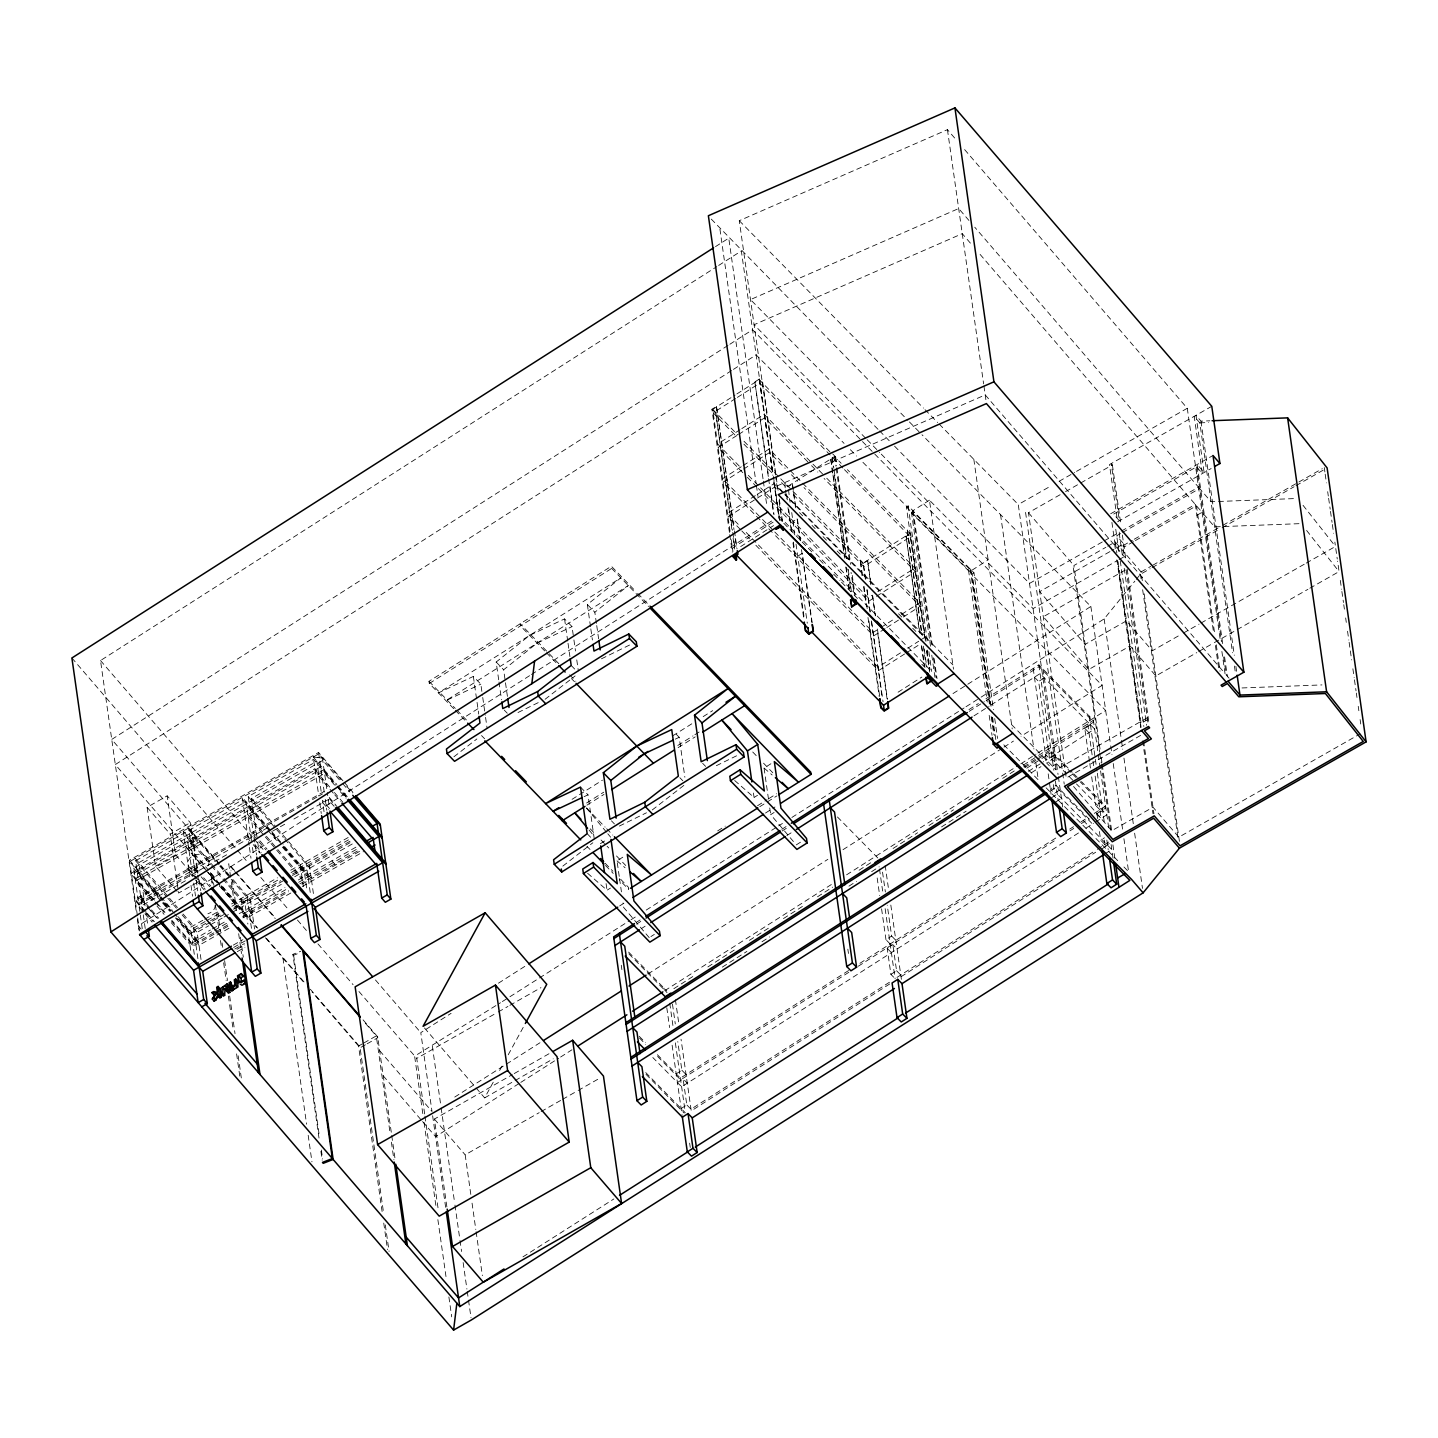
<?xml version="1.0" encoding="UTF-8"?>
<svg xmlns="http://www.w3.org/2000/svg" width="1438" height="1438" viewBox="0 0 1438 1438"><rect width="100%" height="100%" fill="white"/><g stroke="black" fill="none" stroke-linecap="round" stroke-linejoin="round"><path stroke-width="0.75" stroke-dasharray="5 3.75" d="M476.068 1087.901L484.66 1097.877L493.216 1082.221M499.651 1070.465L502.851 1064.605M508.207 1054.809L524.277 1025.438M981.129 697.124L1104.15 618.897L1134.87 581.132M1136.254 579.406L1140.442 574.265L1150.166 568.729M498.68 679.779L496.164 662.037L529.633 635.38L564.559 618.897L572.036 626.626L573.618 637.699M507.416 696.369L503.642 669.766L537.111 643.11L572.036 626.626M590.515 626.68L587.351 604.517L620.839 577.86L438.446 692.9L473.354 676.417L480.831 684.146L482.413 695.237M596.411 623.319L594.829 612.246L628.298 585.572L445.924 700.63L480.831 684.146M453.905 756.801L476.877 738.952M545.11 699.263L575.128 675.932M562.833 866.107L592.851 842.758M652.259 809.954L684.057 785.238M715.513 246.617L728.76 238.151L763.039 478.944M136.071 910.344L100.516 660.545L716.771 266.641M718.658 265.437L741.343 250.949L773.123 474.216M727.988 345.444L111.733 739.438L219.079 864.148M729.875 344.239L752.559 329.733L1102.101 685.351L1021.034 736.256M731.565 370.591L115.31 764.567L206.713 870.745M733.452 369.386L756.136 354.88L844.07 443.371M529.561 675.698L138.264 925.802L142.56 930.799M531.467 674.494L773.428 519.837M929.451 500.172L912.465 511.029L971.153 570.742L988.14 559.885L929.451 500.172L953.502 669.209M636.333 922.369L640.108 919.961M781.841 829.295L787.521 825.664M968.942 709.617L978.397 703.577M985.947 698.742L1038.865 664.895L1093.401 720.33L1100.286 768.683M636.567 924.095L642.247 920.482M782.092 831.02L787.754 827.407M969.194 711.361L984.311 701.69M986.198 700.486L1039.117 666.639L1093.635 722.074L1038.829 757.125M641.348 928.624L645.123 926.198M786.856 835.55L792.536 831.919M973.957 715.872L989.074 706.202M990.962 704.997L1040.105 673.577L1094.624 728.994L1045.498 760.432M1055.528 756.712L1049.848 760.343L1038.631 681.468L1044.294 677.837M673.847 988.679L694.644 975.377M707.873 966.929L734.333 949.997M749.45 940.326L768.341 928.247M783.458 918.576L804.255 905.275M817.485 896.809L832.602 887.138M859.061 870.224L872.291 861.757M893.07 848.456L917.642 832.746M928.984 825.502L953.556 809.792M968.673 800.121L987.564 788.024M1002.681 778.353L1015.911 769.887M1023.479 765.052L1036.708 756.604M1038.595 755.381L1093.401 720.33M1023.712 766.796L1036.942 758.329M1089.465 761.421L1084.773 728.365L1090.435 724.734M1024.629 767.64L1035.971 760.396M1037.859 759.174L1051.088 750.726L1072.191 772.188M1026.768 768.162L1039.998 759.713M1041.885 758.491L1051.322 752.451L1070.897 772.35M722.325 967.127L746.897 951.417M762.014 941.746L769.582 936.911M848.941 886.15L856.509 881.314M871.626 871.644L879.193 866.808M941.548 826.922L966.12 811.194M1028.494 771.307L1043.611 761.637M1055.276 754.986L1049.614 758.617L1045.408 754.339M1031.531 772.691L1040.968 766.634M1056.517 763.65L1050.836 767.281L1046.648 763.021L1052.31 759.39L1074.959 782.416M1050.585 790.756L1056.265 787.125L1092.754 824.226M1089.429 819.372L1056.013 785.4L1050.351 789.031L1054.539 793.291L1060.219 789.66M1051.573 797.695L1057.254 794.064L1111.772 849.499L1106.11 853.129M1055.78 801.955L1061.442 798.324M676.202 1073.862L681.864 1070.232L677.783 1041.579M890.176 943.957L885.97 939.697L891.65 936.066L887.246 905.203M1099.944 809.774L1095.738 805.514L1101.418 801.883M848.582 970.542L680.39 1078.123L656.213 1053.533M859.924 963.298L1056.481 837.581M1069.71 829.115L1073.485 826.706M1081.034 821.871L1086.715 818.24M1094.264 813.405L1105.606 806.161L1081.43 781.571M848.833 972.286L680.641 1079.866L656.447 1055.276M858.288 966.228L1056.714 839.325M1069.944 830.858L1073.737 828.432M1081.286 823.597L1088.854 818.761M1096.403 813.926L1105.858 807.886L1080.136 781.733M677.424 1082.526L683.104 1078.913L687.292 1083.174M893.699 977.211L890.913 974.371L887.21 948.361L892.872 944.73L897.078 948.99M1097.589 818.528L1096.978 814.178L1102.658 810.565M1078.5 832.962L681.63 1086.804L652.816 1057.523M1086.05 828.126L1093.617 823.291M1095.504 822.069L1106.847 814.825L1076.505 783.98M681.127 1108.536L686.807 1104.905L683.104 1078.913M890.913 974.371L896.575 970.74L892.872 944.73M1104.869 844.448L1100.681 840.187L1104.456 837.779M889.439 982.262L690.995 1109.183L686.807 1104.905M896.988 977.427L1095.432 850.505M1097.32 849.283L1108.662 842.039M889.673 983.987L691.247 1110.909L681.037 1039.225M901.015 976.744L1095.666 852.231M1101.921 848.851L1107.584 845.238M729.443 532.455L711.918 409.273L716.448 406.379L734.153 528.789M768.287 476.517L754.842 381.933L759.372 379.039L762.715 382.454L778.066 490.232M730.073 531.395L712.691 409.327L735.07 395.091M736.885 393.922L759.264 379.668L831.218 453.132M735.555 398.542L713.194 412.796L736.22 436.307M737.388 397.391L759.749 383.137L830.139 455.001M731.852 529.274L715.711 412.4L732.481 530.298M739.995 429.764L717.634 444L740.66 467.512M741.828 428.596L764.189 414.342L825.178 476.607M736.831 435.552L718.119 447.47L745.765 475.708M738.665 434.384L764.692 417.811L810.007 464.079M741.271 466.757L722.577 478.674L760.99 517.914M743.104 465.588L769.132 449.016L919.727 602.774L897.366 617.028M741.774 470.226L723.062 482.143L772.26 532.384M743.608 469.058L769.618 452.485L785.166 468.357M755.345 495.607L727.502 513.348L738.215 524.295M757.179 494.456L774.057 483.689L783.333 493.162M785.166 487.841L784.986 483.168L785.472 486.601L779.324 480.328M788.006 486.242L834.561 456.547L841.14 463.288M795.538 507.83L792.428 483.977L787.88 486.871L784.537 483.456M832.674 472.689L830.805 459.495L835.352 456.601L831.667 452.844M773.087 522.138L732.445 548.04L735.447 551.114M740.678 546.566L773.572 525.607M793.434 524.367L793.273 521.239L797.353 518.633L800.445 540.293M798.198 555.913L802.296 553.306L812.164 622.672M862.027 575.703L860.284 560.029L862.548 575.973M925.982 641.258L910.649 533.48L907.306 530.065L921.65 634.374M865.568 579.047L863.303 563.103L909.859 533.426L847.413 469.669M865.37 579.119L863.177 563.732L867.384 560.496L870.835 584.763M919.871 633.151L906.102 536.374L910.649 533.48M877.809 591.683L914.784 568.1L909.859 533.426M872.812 598.639L868.732 601.246L758.078 488.273M876.461 596.303L915.287 571.569L824.1 478.477M880.919 627.507L895.532 618.196M885.053 628.658L873.657 635.92L773.788 533.947M886.886 627.489L901.5 618.178M903.334 617.01L920.212 606.243L803.968 487.554M900.476 652.87L878.097 667.124L744.363 530.586M907.773 648.214L918.738 641.222M920.572 640.054L924.652 637.447L784.914 494.762M904.61 654.002L878.6 670.593L755.633 545.056M906.443 652.852L921.057 643.523M898.085 692.199L921.848 677.064M379.668 1050.711L432.011 1111.538L420.795 1032.646L451.101 1013.341M498.447 983.179L526.847 965.078M619.652 905.94L627.238 901.123M765.501 813.027L774.956 807.006M952.999 693.565L1090.867 606.476L921.992 434.743M422.79 1113.605L414.611 1056.175L500.46 1002.753M502.365 1001.549L508.027 997.936M509.933 996.732L629.143 920.931M631.048 919.727L636.728 916.114M646.183 910.092L776.754 827.066M778.641 825.861L782.434 823.471M791.889 817.449L964.107 707.945M965.994 706.741L979.242 698.329M454.75 1097.05L539.969 1042.748M647.927 973.975L827.857 859.331M843.01 849.678L1002.106 748.317M1003.994 747.113L1013.466 741.073M518.938 1083.587L435.588 1136.667L422.502 1121.46M520.826 1082.383L558.699 1058.242M560.604 1057.038L571.965 1049.794M664.769 990.674L831.434 884.478M846.587 874.825L1018.931 765.016M1020.836 763.812L1035.989 754.159M1037.877 752.955L1105.678 710.498L974.587 577.213M522.947 1256.884L613.846 1198.968M453.707 708.664L429.297 683.463L428.991 681.306L611.384 566.248L636.117 591.791M429.297 683.463L611.689 568.405L611.384 566.248M572.072 799.33L602.468 780.151M672.768 735.807L691.768 723.817M703.164 716.627L712.673 710.642M586.596 802.997L603.708 792.212M677.801 745.477L692.99 735.896M694.896 734.692L700.594 731.097M586.92 805.172L604.014 794.387M678.107 747.652L695.201 736.867M600.401 843.675L605.524 840.439M619.221 876.353L617.01 860.841L625.566 855.448M768.485 799.115L764.063 768.072L770.912 763.758M587.603 873.261L607.034 890.23L610.449 888.073M734.656 780.492L754.069 797.479L757.502 795.322M717.652 830.894L725.255 826.113M757.556 805.729L767.047 799.744M768.953 798.539L776.556 793.74M759.767 806.7L765.465 803.105M767.371 801.901L776.862 795.915M793.417 841.518L770.696 814.627L774.111 812.47M650.911 936.569L654.326 934.412M796.257 844.897L801.379 841.643M1140.586 735.429L1066.241 777.994L1028.476 512.737L1063.617 492.713M177.144 891.38L155.484 866.233L147.107 807.275L167.185 795.843L190.283 822.68L197.437 872.884M197.743 875.077L198.678 881.62L178.582 893.07L170.205 834.112L190.283 822.68M137.401 915.754L129.492 860.194L318.589 752.487L342.945 780.78M142.973 912.699L135.585 860.769L242.663 799.762L270.596 832.225M247.875 836.431L249.691 838.534L255.245 835.37L253.43 833.267L248.217 796.598L313.556 759.39L335.773 785.184M257.043 837.473L251.488 798.467L316.845 761.241L321.627 794.801M226.629 854.801L138.857 904.79L133.644 868.139L322.741 760.414L341.327 782.02M320.638 766.867L131.541 874.592L153.758 900.386M324.053 769.69L318.499 772.853L314.886 768.647L131.343 873.19L165.011 912.303M155.484 866.233L175.58 854.783L167.185 795.843M135.154 878.78L324.251 771.074L335.683 784.357M324.143 791.493L135.046 899.199L145.813 911.71M316.863 797.137L135.244 900.583L144.591 911.44M322.489 793.938L318.787 796.041L313.232 757.035L322.4 758.042L327.756 795.699M254.688 842.075L253.771 835.604L267.216 827.946M138.659 903.406L192.207 872.92L186.85 835.316M142.254 928.642L139.198 907.126L186.976 879.912M272.753 831.056L286.216 823.399M293.909 819.013L328.313 799.6L334.047 806.251M925.191 639.227L906.371 506.895L908.133 505.888L973.975 572.863L993.46 709.725M913.31 511.892L911.53 512.899L968.619 570.868L970.326 569.897M202.812 920.302L187.659 928.93L189.51 941.944L210.433 930.027M204.735 919.224L218.181 911.566M231.608 903.927L277.426 877.809M290.764 870.206L348.14 837.527M248.037 896.97L242.591 900.062L242.914 902.399L248.361 899.307L248.037 896.97L232.309 878.708M205.077 921.578L188.001 931.303L176.55 918.001M207 920.482L220.427 912.824M231.949 906.264L241.548 900.799M277.678 880.182L247.084 897.618L252.01 932.13M291.069 872.56L348.481 839.864M194.31 954.347L191.092 931.752L208.636 921.758M210.577 920.644L220.32 915.089M233.981 907.324L280.769 880.667M292.453 874.016L350.944 840.691M210.397 922.243L191.29 933.136L174.627 913.777M212.321 921.165L223.789 914.622M233.351 909.176L282.891 880.973M292.435 875.526L351.753 841.733M177.899 918.828L198.696 942.986L197.168 932.345L208.69 925.784M210.613 924.688L222.135 918.127M224.04 917.031L229.81 913.759M231.716 912.663L281.309 884.388M294.682 876.767L354.018 842.974M212.339 928.93L225.784 921.291M239.211 913.633L284.94 887.588M298.331 879.966L356.229 846.982M190.715 950.356L189.852 944.281L212.68 931.285M214.604 930.188L228.031 922.531M243.382 913.777L287.187 888.846M298.655 882.303L358.008 848.492M213.849 932.849L192.944 944.748L172.147 920.608M215.772 931.752L229.199 924.095M242.645 916.455L288.355 890.41M299.823 883.867L359.176 850.056M214.046 934.233L193.141 946.15L170.924 920.338M215.97 933.136L229.397 925.479M242.842 917.839L288.553 891.794M301.944 884.172L359.86 851.188M201.032 959.505L199.019 945.323L229.738 927.834M290.8 893.034L247.012 917.983L217.641 883.867M302.268 886.509L363.562 851.602M233.316 945.108L242.914 939.643M233.657 947.444L245.161 940.883M234.825 949.008L244.424 943.544M236.946 949.314L244.622 944.928M1147.272 717.832L1056.031 769.815L1018.266 504.54L1051.304 485.738M1059.069 481.317L1074.599 472.455M1076.541 471.358L1187.285 408.284L963.532 148.33M237.27 951.65L244.945 947.283M1211.785 406.307L1109.471 464.6L1117.29 519.621M1065.558 491.616L1112.401 464.941L1111.232 463.593L1119.375 520.808L1113.605 514.103L1196.578 466.829L1202.348 473.551L1194.205 416.337L1199.831 422.862L1232.546 652.78M991.034 706.22L972.196 573.888L973.975 572.863M1110.675 513.761L1213.007 455.487M1117.614 521.814L1211.156 468.536M1102.281 541.982L1029.5 583.433L892.171 443.731M1104.186 540.886L1119.537 532.15M1121.46 531.053L1198.501 487.158L974.766 227.222M1120.544 533.57L1116.697 535.763L1123.617 543.816L1111.916 550.484M1122.485 532.473L1199.651 488.507L1211.048 501.754L1295.422 498.555M1100.034 749.036L1073.916 565.511L1105.876 547.303M1107.745 546.224L1115.277 541.946L1141.071 571.911L1142.311 580.664M1109.956 551.599L1039.71 591.611L1085.133 644.386L1126.493 620.821L1152.287 650.785L1181.515 634.14M1119.088 559.58L1124.318 556.596L1122.772 545.775L1132.317 540.329M1134.24 539.232L1195.338 504.432L1213.528 632.217M1133.486 541.677L1123.923 547.105L1122.772 545.775M1135.391 540.58L1196.488 505.781L1214.697 633.727M1196.883 515.271L1202.078 512.305L978.343 252.369M1125.253 570.059L1043.287 616.758L1088.71 669.533L1130.07 645.968L1155.864 675.932L1196.793 652.618M1141.071 571.911L1150.813 566.356M1152.755 565.242L1220.97 526.398M1222.911 525.283L1322.295 468.68M1152.108 567.615L1220.161 528.842M1222.12 527.746L1294.056 486.763M1295.998 485.649L1325.171 469.04M362.088 1044.006L358.547 1046.019L382.166 1212.018M363.868 1042.981L376.271 1035.917L390.129 1133.306M365.414 1044.779L360.093 1047.799L312.046 991.986M367.175 1043.772L377.817 1037.715L363.185 1020.71M424.659 1113.929L416.75 1058.386L496.308 1013.071M498.249 1011.957L507.938 1006.438M509.879 1005.324L540.94 987.636M1183.474 633.026L1199.058 624.146M1201.018 623.049L1304.302 564.217M1306.243 563.103L1335.471 546.44L1334.859 542.072M1198.735 651.504L1212.378 643.739M1214.337 642.624L1307.879 589.346M1309.82 588.232L1339.066 571.587L1337.574 561.108M446.876 1206.931L434.384 1119.052L512.288 1074.671M514.229 1073.557L549.28 1053.587M1143.21 722.146L1148.423 719.18M484.66 1097.877L513.24 1081.61M515.146 1080.531L553.235 1058.817M470.801 1194.367L465.175 1154.822L539.178 1112.67M541.137 1111.556L560.604 1100.465M562.546 1099.351L576.189 1091.586M578.13 1090.489L599.556 1078.284M1073.557 786.496L1111.664 830.769L1153.024 807.203L1178.818 837.168L1360.06 733.937M601.461 658.802L630.491 644.584M518.004 712.529L539.304 702.104M716.358 765.699L737.658 755.274M619.365 826.059L646.453 812.794M675.321 739.132L679.203 737.299L684.865 777.221M584.116 796.67L587.998 794.837L594.307 839.181M775.459 474.917L739.276 220.697L947.444 129.654L956.234 139.846M319.002 1138.069L292.867 954.365L300.776 951.273M292.867 954.365L293.64 955.245L299.571 952.927M1222.677 643.613L1197.189 464.492L1204.127 472.545L1195.985 415.33L1200.982 421.136L1209.879 420.813M1199.831 422.862L1208.711 422.52M1298.999 523.684L1214.625 526.883L1203.229 513.654M1242.019 687.957L1321.953 684.919M322.4 758.078L313.232 757.035L336.869 784.501M764.063 768.072L772.134 774.956M617.01 860.841L625.081 867.725M850.361 449.699L856.635 456.026M862.926 462.335L908.457 508.171M906.371 506.895L972.196 573.888M1034.425 677.19L1038.631 681.468M1084.773 728.365L1088.961 732.625M1073.737 773.752L1079.884 780.007M1072.442 773.914L1078.59 780.169M1096.978 814.178L1101.166 818.456L1094.929 774.507M1046.091 787.826L1094.354 836.898M1095.918 838.48L1106.811 849.57M1108.374 851.152L1117.721 860.643M1123.959 866.988L1128.614 871.734L1123.905 838.606M837.437 816.964L877.953 858.126M891.65 936.066L895.838 940.326M887.21 948.361L891.398 952.621M896.575 970.74L900.763 975M628.604 952.082L666.783 990.89M628.855 953.825L667.034 992.615M681.864 1070.232L686.07 1074.51M639.281 1036.349L645.446 1042.586M639.533 1038.074L645.68 1044.33M645.752 1072.586L685.333 1112.796M646.004 1074.312L684.182 1113.12M739.276 220.697L923.448 408.086M925.029 409.686L937.63 422.502M939.194 424.102L1018.266 504.54M711.271 219.097L907.863 420.345M909.427 421.945L920.428 433.144M878.007 429.315L750.492 299.589L958.679 208.528L968.924 220.427M879.589 430.915L890.607 442.131M865.568 438.141L754.069 324.718L962.256 233.675L972.501 245.574M867.132 439.74L879.697 452.521M881.26 454.12L929.937 503.642M988.643 563.354L1033.077 608.58L1117.344 560.568L1141.215 728.311M783.297 492.353L777.023 485.972L985.21 394.911L1225.032 673.541L1221.887 651.45M784.878 493.953L952.891 664.877M1011.579 724.59L1056.031 769.815M779.09 516.206L930.134 669.856M1003.814 744.83L1038.29 779.899L1035.773 762.23M842.902 468.033L831.703 456.601L833.177 467.008M844.483 469.651L910.344 536.895L863.789 566.572L791.637 492.892M754.842 381.933L768.485 475.888M830.805 459.495L844.555 558.124M906.102 536.374L919.385 631.731M826.742 478.207L914.784 568.1M811.571 465.678L817.845 472.077M791.439 474.756L797.695 481.155M712.691 409.327L737.712 434.869M744.003 441.286L863.303 563.103M711.918 409.273L715.261 412.706M859.834 560.317L863.177 563.732M743.913 444.162L773.159 474.037M799.51 512.629L802.638 515.829M812.039 525.427L815.166 528.627M823.003 536.626L827.713 541.425M837.114 551.024L840.241 554.223M898.57 613.774L901.716 616.992M912.717 628.226L915.862 631.426M748.353 475.367L868.228 597.777L872.327 595.17L875.185 615.284M747.311 477.272L756.55 486.709M811.787 551.832L779.001 518.363L773.177 477.452M819.606 559.831L824.316 564.631M833.716 574.229L839.99 580.628M841.554 582.228L846.245 587.028M847.809 588.627L850.954 591.827L847.701 568.945M857.443 598.46L854.298 595.242L851.044 572.36M921.866 664.248L925.011 667.448M762.535 519.478L873.172 632.45L877.252 629.844L887.12 699.192M740.246 529.328L728.005 516.817L774.561 487.158L777.563 490.232L775.765 477.128M741.792 530.91L749.486 538.765M637.663 593.391L648.484 604.553M611.689 568.405L648.556 606.494M752.721 752.002L757.359 756.801M763.542 763.183L772.799 772.763M587.351 604.517L594.829 612.246M676.202 734.225L679.203 737.299M702.643 763.308L705.627 766.4M571.192 665.452L575.667 670.09M679.832 777.688L682.834 780.78M558.825 663.673L520.197 623.768L520.502 625.943L544.894 651.144M569.646 674.853L575.829 681.235M546.458 652.762L557.351 664.014M571.371 678.502L574.499 681.72M496.164 662.037L503.642 669.766M580.521 787.107L587.998 794.837M504.289 710.138L507.272 713.23M611.438 820.828L614.439 823.92M586.56 807.958L605.11 827.12M606.656 828.719L612.84 835.101M590.209 828.809L594.847 833.591M601.03 839.972L608.759 847.971M616.489 855.952L625.764 865.514M587.153 833.663L591.629 838.3M428.991 681.306L455.271 708.431M456.817 710.03L467.638 721.211M481.532 735.573L484.624 738.773M605.182 863.285L612.912 871.266M620.641 879.247L628.37 887.228L628.676 889.403L619.401 879.822M455.253 710.282L466.164 721.534M586.938 846.299L590.029 849.481M605.488 865.442L613.217 873.423M1229.041 678.197L1226.183 674.889L1223.361 655.009M1028.476 512.737L1073.916 565.511M344.383 782.434L352.975 792.428M341.004 779.684L318.787 753.871L129.69 861.578L173.171 912.105M346.72 786.334L352.454 792.967M342.765 783.674L349.919 791.996M338.307 786.173L348.373 797.946M337.121 786.011L347.115 797.623M337.211 786.838L347.223 798.485M334.587 785.04L324.593 773.41L135.496 881.135L155.52 904.394M340.303 791.673L346.019 798.306M315.084 770.031L332.987 790.828M334.407 792.5L342.981 802.458M333.328 793.183L315.425 772.386L137.437 873.765L161.074 901.231M334.748 794.837L340.464 801.469M329.194 797.353L336.348 805.675M329.392 798.737L335.108 805.388M329.554 808.551L322.4 800.247L324.287 813.477M322.759 802.764L328.475 809.414M331.926 860.823L335.557 865.029M251.488 798.467L275.808 826.724M277.246 828.378L305.845 861.614L310.338 893.16M248.217 796.598L283.304 837.365M284.724 839.037L309.799 868.157M270.254 829.888L242.321 797.425L249.133 845.238M271.692 831.541L283.124 844.843M284.562 846.497L303.921 868.983L306.959 890.41M249.727 807.257L270.488 831.38M271.908 833.051L281.92 844.663M283.34 846.317L311.327 878.816L309.476 865.82M272.016 833.878L277.75 840.529M283.466 847.18L304.245 871.32M250.068 809.612L266.551 828.773M267.989 830.427L276.563 840.403M282.279 847.054L311.651 881.17L313.664 895.335M247.785 814.627L264.952 834.579M266.389 836.233L276.402 847.863M277.822 849.534L302.142 877.791M248.127 816.982L263.855 835.262M265.293 836.916L275.305 848.546M276.725 850.218L302.483 880.128M424.498 1027.99L474.63 1086.229M259.901 840.799L267.055 849.103M253.771 835.604L255.569 837.707M258.84 841.643L265.994 849.966M100.516 660.545L252.603 837.258M254.077 838.947L264.304 850.847M375.462 979.979L420.795 1032.646M255.784 845.616L261.5 852.267M250.014 840.871L248.199 838.767L141.14 899.775L144.753 903.963M253.25 844.645L260.44 853.129M71.9 657.993L235.94 848.582M237.396 850.271L246.186 860.481M260.835 877.504L288.661 909.823M297.45 920.032L307.696 931.95M317.942 943.867L353.101 984.706M358.961 991.501L416.75 1058.386M234.556 870.547L228.714 863.753L230.691 877.629L220.535 865.838M236.012 872.237L275.449 918.055M363.077 1019.866L377.691 1036.834L391.424 1133.27M233.28 869.774L230.386 866.413L231.015 870.835M234.718 871.464L275.251 918.54M219.439 863.771L188.666 828L195.892 877.899M220.877 865.424L230.871 877.054M189.007 830.355L218.342 864.436M219.78 866.107L250.715 901.824M194.543 838.696L198.156 842.902M434.384 1119.052L465.175 1154.822M183.237 831.092L222.602 876.856M224.04 878.51L244.82 902.651L247.875 924.059M190.643 840.924L194.256 845.131M248.612 908.277L252.225 912.483M187.192 837.653L210.074 864.238M211.494 865.91L245.161 905.005M190.966 843.261L194.579 847.467M248.936 910.614L252.567 914.82M188.504 846.91L208.366 869.99M211.206 873.297L216.958 879.984M222.728 886.653L242.86 910.056M219.744 884.028L210.991 873.855L212.572 884.963M221.218 885.736L257.726 928.157M266.479 938.331L304.461 982.46M310.302 989.236L359.967 1046.936L383.712 1213.798M219.978 885.017L212.644 876.515L213.903 885.359M221.434 886.725L256.611 927.582M265.401 937.792L303.328 981.866M208.15 872.435L219.762 885.916M221.218 887.606L234.268 902.758M383.245 1075.858L421.046 1119.789M185.412 846.425L204.771 868.912M206.191 870.583L216.203 882.213M147.107 807.275L170.205 834.112M194.328 866.934L197.959 871.14L192.297 832.207M203.675 877.773L210.829 886.096M194.597 868.804L198.228 873.01L192.674 876.173L192.404 874.304M194.669 869.271L198.282 873.477M201.14 876.803L209.732 886.779M188.576 868.714L192.207 872.92M195.065 876.227L205.077 887.875M175.58 854.783L205.275 889.259M189.115 872.435L192.728 876.641M195.586 879.966L204.178 889.942M135.244 858.414L177.485 907.504M183.075 913.993L193.231 925.784L198.768 964.772M135.585 860.769L166.377 896.557M167.815 898.211L176.389 908.187M182.105 914.838L197.168 932.345M129.492 860.194L159.582 895.137M161.002 896.809L172.47 910.11M178.204 916.779L191.092 931.752M194.867 937.396L198.498 941.584M137.095 871.428L162.17 900.548M163.608 902.219L170.763 910.524M133.644 868.139L157.964 896.395M163.68 903.046L170.834 911.35M162.512 902.884L169.648 911.207M175.382 917.857L199.019 945.323M155.178 902.057L165.208 913.687M156.958 906.048L164.094 914.37M171.248 922.675L189.852 944.281M140.6 896.036L144.213 900.242M140.798 897.42L150.145 908.277M151.565 909.93L158.719 918.253M141.068 899.289L148.977 908.492M150.397 910.146L157.551 918.451M147.611 907.288L157.623 918.936M147.251 913.382L154.405 921.686M146.011 913.112L153.165 921.416M139.198 907.126L143.494 912.123M144.914 913.777L152.069 922.1M649.203 937.648L623.643 907.396L623.014 902.956M586.434 808.084L606.387 832.063M607.807 833.77L610.665 837.204M589.005 829.978L593.283 835.119M1303.044 505.313L1335.471 546.44M1306.621 530.46L1339.066 571.587M1324.254 467.566L1324.883 471.952M1325.189 474.145L1326.429 482.898M1327.687 491.67L1328.299 496.056M1328.622 498.249L1330.186 509.196M1330.492 511.389L1332.055 522.336M1332.361 524.528L1333.601 533.3M1335.776 548.543L1337.268 559.023M1340.306 580.413L1341.564 589.256M1341.888 591.467L1343.452 602.504M1343.775 604.715L1344.404 609.137M1345.662 617.963L1346.292 622.384M1347.55 631.228L1348.808 640.054M1349.114 642.265L1351.63 659.934M1352.888 668.778L1354.147 677.604M1354.452 679.815L1356.034 690.851M1356.34 693.062L1356.969 697.484M1358.227 706.328L1358.856 710.731M1360.114 719.575L1360.743 723.997M1200.982 421.136L1234.307 655.315M1235.889 666.351L1236.824 672.984M1234.433 666.028L1235.386 672.66M1224.583 656.878L1227.405 676.777M1196.578 466.829L1221.473 641.761M1187.285 408.284L1220.323 640.413M1216.278 644.763L1220.035 671.222M1215.416 645.464L1218.867 669.731M1144.181 593.822L1179.43 841.5M1140.442 574.265L1141.071 578.669M1142.653 589.724L1178.171 839.361M1112.401 464.941L1120.813 524.097M1122.377 535.044L1126.008 560.568M1127.194 568.963L1149.034 723.512M1126.206 569.861L1148.189 724.339M1119.177 532.869L1122.647 557.189M1124.21 568.262L1146.571 725.255M1115.762 529.274L1119.375 554.619M1120.274 560.91L1143.839 726.478M1115.277 541.946L1116.841 552.893M1118.081 561.665L1141.395 725.489M1143.587 740.947L1153.941 813.71M1111.916 522.425L1115.546 548.004M1114.648 544.301L1115.277 548.705M1116.859 559.759L1140.747 727.646M1142.635 740.912L1153.006 813.8M1104.15 618.897L1121.119 738.197M1121.442 740.408L1122.701 749.234M1123.959 758.078L1133.378 824.351M1134.636 833.195L1142.491 888.414M1090.867 606.476L1110.388 743.626M1110.711 745.837L1111.969 754.662M1113.228 763.506L1122.647 829.762M1101.292 757.88L1101.921 762.302M1102.227 764.495L1111.664 830.769M1073.287 567.848L1099.728 752.092M1099.693 753.422L1101.292 763.129M1101.274 764.459L1111.017 832.944M1112.922 844.861L1114.81 858.109M1100.591 770.876L1108.698 827.821M1113.012 858.162L1110.801 842.56L1105.121 846.191L1104.258 840.116M1089.195 716.07L1097.032 771.038M1097.338 773.231L1104.492 823.561M1106.847 840.026L1108.195 849.57M1087.721 723.961L1092.718 759.084M1093.042 761.277L1093.671 765.699M1089.788 763.632L1090.417 768.036M1091.676 776.862L1095.738 805.514M1099.441 831.524L1100.681 840.187M1025.564 512.395L1062.34 770.858M1062.664 773.069L1064.228 784.123M1043.053 669.173L1058.044 774.489M1058.368 776.664L1062.682 807.006M1038.865 664.895L1053.856 770.229M1055.402 781.068L1058.17 800.571M1053.299 784.609L1054.539 793.291M1033.203 668.526L1046.648 763.021M1048.194 773.86L1051.088 794.225M947.444 129.654L983.628 383.874M983.952 386.067L986.126 401.418M1000.542 514.642L1033.904 748.982M973.832 459.333L1012.208 728.94M994.719 718.569L997.541 738.449M992.597 717.238L996.067 741.505M971.027 569.879L990.135 704.117M992.04 717.454L994.575 735.231M970.201 569.035L989.614 705.483M991.195 716.591L993.73 734.369M968.493 570.005L987.277 701.996M989.182 715.333L992.022 735.339M913.184 511.011L932.273 645.249M934.179 658.586L937.019 678.592M912.339 510.166L931.447 644.404M933.334 657.741L936.192 677.729M911.404 512.036L930.512 646.255M931.77 655.153L934.934 677.37M908.133 505.888L927.618 642.768M928.876 651.612L931.698 671.456M927.24 650.066L930.044 669.856M926.773 650.264L929.595 670.108M915.287 571.569L925.155 640.917M926.629 651.324L929.595 672.139M907.306 530.065L922.315 635.65M924.203 648.844L926.701 666.441M923.322 646.165L926.288 666.98M921.758 646.363L924.58 666.154M921.363 645.608L924.328 666.405M867.725 560.838L871.158 585.032M872.722 596.033L875.544 615.824M877.432 629.017L887.444 699.407M867.042 589.454L870.206 611.635M871.68 622.043L883.04 701.798M866.934 590.119L870.062 612.121M871.32 620.91L882.267 697.897M864.04 586.38L867.186 608.562M868.965 621.054L879.732 696.639M863.591 586.704L866.413 606.494M867.977 617.495L879.247 696.675M835.352 456.601L836.592 465.409M836.916 467.602L850.685 564.379M852.249 575.38L855.071 595.17M834.561 456.547L835.945 466.254M836.233 468.339L849.355 560.568M832.296 457.248L833.86 468.231M834.166 470.442L846.694 558.411M848.258 569.412L851.386 591.413M834.364 475.331L846.515 560.622M832.997 474.899L844.573 556.272M846.137 567.273L849.265 589.274M845.814 566.932L848.941 588.933M885.179 865.388L888.307 887.426M890.823 905.059L901.518 980.195M882.537 872.147L885.377 891.973M879.499 869.001L882.644 891.057M885.143 908.69L895.101 978.631M877.18 877.971L879.697 895.604M881.584 908.834L885.97 939.697M792.428 483.977L795.807 507.794M797.101 518.83L800.229 540.814M801.487 549.622L811.805 622.205M793.273 521.239L793.758 524.708M788.491 489.675L790.073 502.257M791.745 512.575L794.765 535.26M796.023 544.049L807.293 623.229M786.658 494.924L787.557 501.179M788.743 509.501L791.889 531.683M793.381 542.09L804.435 619.76M785.472 490.052L786.73 498.842M787.97 507.65L791.421 531.844M792.985 542.845L803.95 619.814M847.845 949.134L848.474 953.466M779.306 499.022L782.757 523.216M779.054 500.64L782.002 521.437M773.428 476.427L779.72 520.538M759.372 379.039L772.835 473.623M774.093 482.413L779.414 519.801M759.264 379.668L772.871 475.367M769.977 486.296L774.021 514.732M768.611 478.71L773.608 513.905M763.344 481.155L766.814 505.457M719.935 229.163L756.082 483.204M756.406 485.415L757.97 496.469M734.459 530.856L737.011 548.903M716.448 406.379L733.973 529.561M735.231 538.351L736.49 547.159M732.787 532.384L735.16 549.028M733.092 538.064L734.656 549.064M769.743 807.976L770.696 814.627M731.259 539.717L732.931 551.491M729.749 534.648L732.266 552.246M753.44 793.039L754.069 797.479M675.393 999.554L678.844 1023.802M672.463 1004.101L675.285 1023.946M669.731 1003.185L673.182 1027.433M675.375 1042.856L685.027 1110.639M689.647 1143.138L690.258 1147.47M663.979 988.05L664.23 989.775M666.783 1007.732L669.605 1027.577M672.121 1045.21L682.115 1115.475M596.734 625.548L598.621 638.849M590.82 628.909L592.402 639.982M619.544 878.564L621.432 891.866M621.27 965.24L621.899 969.643M573.924 639.928L575.506 651.001M576.764 659.88L578.346 670.953M606.081 883.579L607.034 890.23M564.559 618.897L567.704 641.06M568.028 643.289L569.915 656.591M499.004 681.989L501.52 699.731M482.737 697.448L485.253 715.189M485.577 717.4L487.14 728.491M473.354 676.417L478.728 714.111M472.059 1203.157L475.798 1229.526M476.122 1231.719L482.377 1275.668M432.335 1046.073L440.837 1105.714M441.142 1107.925L454.66 1202.923M454.983 1205.116L459.693 1238.262M460.016 1240.473L461.58 1251.509M463.144 1262.564L466.919 1289.077M467.242 1291.288L468.177 1297.903M468.5 1300.114L471.017 1317.783M432.622 1115.726L445.654 1207.363M424.965 1116.158L438.248 1209.484M424.048 1122.449L436.307 1208.603M437.871 1219.64L446.373 1279.281M448.89 1296.968L451.712 1316.849M391.729 1135.481L395.18 1159.783M391.388 1142.149L393.922 1159.855M328.313 799.6L329.536 808.174M318.589 752.487L324.341 792.877M325.258 799.384L326.803 810.223M385.294 1224.87L389.069 1251.42M383.748 1223.073L387.523 1249.64M319.739 802.692L321.267 813.477M300.29 864.777L303.4 886.581M293.64 955.245L319.47 1136.739M321.357 1150.023L322.615 1158.866M320.908 1151.335L322.166 1160.196M282.98 958.229L306.6 1124.21M308.181 1135.283L311.956 1161.85M257.708 842.129L259.235 852.86M254.993 844.232L256.521 855.017M251.488 840.637L245.934 801.631L138.875 862.638L147.826 925.533M252.459 847.449L253.681 856.023M249.439 847.395L250.967 858.18M250.374 899.487L254.58 929.002M241.207 898.462L243.957 917.839M232.273 879.697L236.677 910.685M240.452 937.234L243.292 957.151M231.284 881.818L235.203 909.391M238.672 933.693L241.494 953.574M217.695 911.926L220.517 931.842M222.099 942.915L222.728 947.336M224.616 960.62L227.456 980.536M229.667 996.031L235.023 1033.652M238.169 1055.78L241.314 1077.925M215.412 904.969L218.9 929.415M220.481 940.524L221.434 947.193M223.645 962.759L226.161 980.536M228.39 996.085L233.136 1029.428M236.605 1053.874L239.769 1076.109M210.577 872.489L212.123 883.309M199.217 879.948L200.745 890.715M196.197 880.056L197.743 890.823M193.663 883.112L195.496 896.036M183.237 831.11L189.726 876.749M190.984 885.359L192.53 896.18M143.279 914.856L145.741 932.094M137.706 917.929L139.558 930.925M137.329 919.188L138.875 930.134M215.197 904.987A10.623 8.34 -8.1 0 1 207.917 913.795M199.037 870.997A10.623 8.34 -8.1 0 1 187.965 862.225A10.623 8.34 -8.1 0 1 201.554 854.478A10.623 8.34 -8.1 0 1 207.899 865.946"/><path stroke-width="1.5" d="M1212.09 420.723L1287.621 417.865L1327.112 467.925L1366.1 741.864L1179.43 848.186L1143.12 892.836L471.322 1319.994L453.599 1330.096L456.853 1303.188M531.844 683.697L534.577 661.121M236.479 987.457L236.731 985.587M485.163 912.771L423.06 1026.319L495.445 985.084L557.045 1056.66L569.214 1142.096L439.201 1216.153L377.601 1144.594L355.15 986.828L485.163 912.771L546.746 984.329L525.337 1023.479M219.439 995.527L214.244 1001.279L212.321 999.033L216.904 993.209L219.816 998.098L221.236 997.289L220.014 988.679L218.073 986.45L216.671 987.259L217.372 992.292L213.669 991.591L211.907 992.597L213.831 994.826M212.321 999.033L215.736 993.209L211.907 992.597M214.244 1001.279L217.659 995.438M223.447 989.524L224.382 988.679M603.331 772.727L636.8 746.07L671.726 729.587L678.341 776.143L644.781 802.224L609.946 819.283L603.331 772.727L610.791 780.457L616.165 818.15M610.791 780.457L644.278 753.782L673.379 740.049M694.518 715.207L727.988 688.532L545.595 803.59L580.521 787.107L587.153 833.663L553.594 859.762L554.241 864.274L561.719 872.003L744.111 756.945L743.464 752.434L735.986 744.704L701.151 761.763L694.518 715.207L701.996 722.919L707.352 760.612M701.996 722.919L735.465 696.262L725.974 702.247M501.844 701.942L502.779 708.592L537.632 691.552L571.192 665.452L570.239 658.802M241.332 973.598L239.085 975.827C237.324 985.695 242.213 979.512 243.939 980.986L238.69 982.747L237.468 975.809L241.332 973.598L243.256 975.845L241.009 978.074L241.692 982.873M243.975 983.448L245.718 982.172L243.777 979.943M713.625 247.821L71.9 657.993L110.888 931.932L453.599 1330.096M110.888 931.932L767.748 512.072M937.145 684.398L954.113 673.559M634.446 923.573L613.649 936.875L636.962 1100.717L641.168 1104.977L646.83 1101.346L641.905 1066.672L637.699 1062.412M645.77 916.33L779.953 830.499M791.295 823.255L965.168 712.044M613.9 938.601L634.679 925.317M646.021 918.055L780.205 832.243M793.434 823.776L967.307 712.565M614.889 945.539L639.461 929.829M650.785 922.585L784.968 836.754M796.31 829.51L972.07 717.095M995.833 744.129L1012.819 733.272M670.881 993.083L665.219 996.714L625.224 956.054M874.987 862.53L880.667 858.917M625.872 1022.688L1020.836 770.067M626.105 1024.431L1022.975 770.588M627.094 1031.37L1027.739 775.1M630.797 1057.361L1044.671 792.644M631.048 1059.105L1046.81 793.165M632.037 1066.043L1049.686 798.899M636.962 1100.717L642.642 1097.086L619.311 933.244M847.467 928.229L851.673 932.507L856.599 967.181L850.937 970.812L846.748 966.534L852.41 962.921L829.097 799.079M1063.293 811.338L1066.385 832.997L1060.705 836.628L1056.517 832.368L1062.179 828.737L1059.105 807.06M682.367 1117.2L688.029 1113.587L692.235 1117.847L697.16 1152.521L691.498 1156.152L687.31 1151.874L682.367 1117.2L642.373 1076.559M897.761 979.35L892.081 982.981L897.024 1017.655L901.267 1021.969L906.947 1018.338L902.003 983.664L897.761 979.35L902.687 1014.024L906.947 1018.338M692.235 1117.847L894.454 988.499M902.003 983.664L1104.222 854.334M687.31 1151.874L692.972 1148.261L688.029 1113.587M897.024 1017.655L902.687 1014.024M1113.623 862.494L1116.715 884.172L1111.053 887.803L1106.847 883.525L1112.527 879.912L1109.435 858.234M737.766 554.097L733.668 556.704L736.238 560.065L732.877 556.65L737.766 554.097L737.263 550.628M783.243 530.101L780.349 526.398L775.801 529.292L780.223 527.027L783.243 530.101L782.757 526.65M851.44 606.53L855.538 603.924L852.644 600.203L856.311 603.96L851.781 606.872L850.505 599.916M812.47 624.829L813.405 631.336L808.857 634.23L805.514 630.815L805.226 625.314M812.128 624.398L813.063 630.994L808.983 633.601L805.963 630.527M887.623 702.661L888.36 707.856L884.262 710.462L883.525 705.267L928.732 676.471M887.749 701.6L888.702 708.197L884.154 711.091L880.811 707.676L880.02 698.724M928.265 677.442L931.626 680.857L927.079 683.751L930.835 680.803L927.816 677.729L927.654 673.038M528.753 963.873L617.765 907.162M632.918 897.51L763.596 814.232M780.654 803.375L949.206 695.992M543.762 1040.339L621.414 990.872M628.999 986.037L646.039 975.18M577.645 1046.181L626.896 1014.797M632.576 1011.184L662.864 991.878M504.001 1268.945L458.542 1297.921L406.199 1237.093M619.526 1195.338L687.706 1151.91M695.291 1147.075L897.941 1017.96M905.527 1013.125L1108.177 884.011M303.526 951.399L333.131 1159.441L459.783 1306.585L1129.855 880.398L758.922 503.084L747.365 489.675L708.377 215.736L954.94 107.904L1211.785 406.307L1219.927 463.521L1214.661 466.523M628.819 634.014L636.297 641.743L636.944 646.255L454.552 761.313L447.074 753.584L629.467 638.526L628.819 634.014L593.984 651.072L593.031 644.422M558.771 807.725L553.073 811.32L582.174 797.587M638.58 757.377L648.071 751.391M585.014 806.376L562.222 820.756L561.899 818.582M611.617 789.588L674.314 750.043M702.805 732.068L744.596 705.699L744.291 703.524M554.241 864.274L736.633 749.216L735.986 744.704M751.876 781.948L747.454 750.906L757.718 744.435L732.068 713.608L798.521 782.254L774.327 761.601L780.96 808.156L806.52 838.408L807.149 842.938L796.904 849.409L730.45 780.762L729.803 776.25L740.067 769.779L764.333 791.008L757.718 744.435M610.97 839.415L617.279 883.759L593.013 862.53L582.75 869.001L583.397 873.531L649.85 942.16L660.114 935.689L659.467 931.177L633.906 900.925L627.274 854.37L651.468 875.005L614.386 836.7M583.397 873.531L593.642 867.06L593.013 862.53M730.45 780.762L740.696 774.291L740.067 769.779M630.455 888.271L757.862 807.904M778.767 794.711L811.068 774.345L810.744 772.17L650.03 606.153M140.187 935.257L199.271 901.608L198.354 895.137M259.847 857.138L261.986 872.147L256.431 875.311L252.818 871.104L258.373 867.941L256.827 857.174M330.147 812.47L332.897 831.757L327.343 834.921L323.712 830.715L329.284 827.551L327.109 812.38M143.8 939.463L149.354 936.3L148.438 929.847M197.33 908.978L202.884 905.814L201.05 892.872M365.288 841.679L373.053 837.383L375.228 852.644M367.625 843.01L378.877 836.485L347.439 799.977M371.238 847.216L375.084 845.023M201.769 1006.816L207.324 1003.652L203.711 999.464L198.768 964.772L231.392 946.204M193.105 900.458L193.717 904.772L255.317 976.33L260.871 973.167L257.24 968.96L252.315 934.287L305.845 903.783M203.711 999.464L198.156 1002.628L193.555 970.29L231.734 948.541M257.24 968.96L251.686 972.124L247.084 939.787L382.67 862.746L335.467 807.904M207.324 1003.652L202.722 971.333L235.347 952.747M260.871 973.167L256.27 940.829L307.894 911.422M261.842 854.603L306.204 906.3L310.788 938.457L314.401 942.663L319.955 939.499L315.371 907.342L378.805 871.212M224.652 995.348L222.71 993.119L223.088 987.151A2.894 1.6 -40.7 0 1 224.67 986.432L225.856 986.342L226.503 990.962L228.426 993.191L229.846 992.382L228.966 986.198L227.042 983.969L220.931 988.283L221.29 993.928L223.232 996.157L224.652 995.348L225.011 989.38A2.894 1.6 -40.7 0 1 226.593 988.661M230.511 981.992L229.091 982.801L229.972 988.985L231.895 991.213L233.226 989.721L231.302 987.493L234.502 986.558L236.245 984.221L235.724 979.026L234.304 979.835L234.879 984.203L233.477 986.109L231.176 986.612L230.511 981.992L232.884 987.313M218.594 989.488L220.014 988.679M310.788 938.457L316.342 935.293L311.201 899.235M355.833 795.753L380.189 824.046L390.866 899.11L385.312 902.273L381.699 898.067L387.253 894.903L376.756 821.224M227.546 987.007L228.966 986.198M236.227 982.064L237.647 981.255L235.724 979.026M217.893 995.869L219.313 995.06L218.073 986.45M221.29 993.928L222.71 993.119M226.503 990.962L227.923 990.153L227.042 983.969M229.972 988.985L231.302 987.493M932.938 680.138L931.159 681.145L936.21 686.268L937.971 685.261M993.227 744.273L994.988 743.266M377.601 1144.594L507.614 1070.537L495.445 985.084M553.181 1051.376L572.648 1040.285L603.457 1076.055L621.593 1203.48L483.312 1282.247L452.521 1246.476L447.2 1209.124M1039.53 788.581L1148.495 726.514L1149.645 727.844L1144.45 730.81L1151.389 738.862L1067.463 786.658L1112.886 839.433L1154.265 815.867L1180.059 845.832L1363.242 741.487L1325.405 693.511L1238.819 696.801L1227.423 683.553L1222.21 686.519L1221.06 685.171L1243.996 672.121M452.521 1246.476L590.784 1167.71L572.648 1040.285M1117.65 877.989L1124.965 873.819M747.365 489.675L993.928 381.825L1243.852 672.193L1213.007 455.487L1219.927 463.521M302.753 950.5L332.358 1158.543L322.472 1162.407L323.244 1163.306L333.131 1159.441M234.843 988.589L233.1 988.841L231.176 986.612M1228.034 681.199L1239.969 695.075L1326.609 691.786L1366.1 741.864M233.226 989.721L237.989 986.989L237.647 981.255M775.352 777.706L788.258 788.725L782.074 782.344M629.916 871.841L641.204 881.476L633.475 873.495M1040.087 788.258L998.781 747.113L997.001 748.12L993.299 744.237L992.346 737.568M937.9 683.913L780.331 524.87L139.504 934.466L332.358 1158.543M996.876 743.446L1131.58 879.409L1143.12 892.836M1062.179 828.737L1066.385 832.997M1112.527 879.912L1116.715 884.172M830.319 807.743L834.525 812.003L844.879 884.747M842.542 893.555L846.73 897.833L849.516 917.336M852.41 962.921L856.599 967.181M620.551 941.926L624.739 946.186L634.787 1016.72M632.774 1027.739L636.962 1031.999L640.054 1053.677M637.447 1041.885L645.141 1049.704M642.642 1097.086L646.83 1101.346M692.972 1148.261L697.16 1152.521M1057.254 778.479L778.264 494.636L986.432 403.575L1226.255 682.205M810.708 553.702L815.4 558.501M823.237 566.5L832.638 576.099M876.785 621.18L881.512 625.997M890.931 635.614L898.786 643.649M903.513 648.448L914.514 659.683M808.228 628.388L735.95 554.583L736.687 559.777M811.374 631.588L883.525 705.267M881.26 707.388L884.262 710.462M650.12 608.094L811.068 774.345M731.079 729.659L721.804 720.079L747.454 750.906M629.467 638.526L636.944 646.255M736.633 749.216L744.111 756.945M740.696 774.291L807.149 842.938M558.915 665.632L565.152 672.067M576.045 683.32L653.409 763.219M545.739 703.775L538.279 696.064L537.632 691.552M652.906 814.465L645.428 806.754L644.781 802.224M580.934 819.229L574.751 812.847L587.585 828.252M501.628 756.334L504.72 759.516M515.541 770.696L526.362 781.877M558.807 815.4L566.536 823.381M600.545 858.486L603.636 861.686M467.727 723.152L473.947 729.587M484.858 740.84L580.754 839.9M593.121 852.68L603.942 863.861M593.642 867.06L660.114 935.689M1141.52 730.486L1148.459 738.539L1064.533 786.334L1112.275 841.787L1153.636 818.222L1179.43 848.186M355.312 796.293L380.387 825.43M352.777 795.322L377.098 823.561L371.543 826.724L368.685 823.399M349.811 799.6L382.041 837.042M348.535 799.294L382.238 838.426M351.519 803.465L354.377 806.79M360.093 813.441L362.951 816.766M341.885 803.141L373.323 839.648M337.768 807.329L385.743 863.052M336.546 807.06L385.941 864.436M329.913 811.068L377.116 865.91M329.284 827.551L332.897 831.757M387.253 894.903L390.866 899.11M507.614 1070.537L569.214 1142.096M590.784 1167.71L621.593 1203.48M268.493 850.775L311.399 900.619L376.756 863.393L381.699 898.067M267.414 851.62L315.371 907.342M314.023 908.618L372.532 976.582M264.358 855.592L268.654 860.589M272.95 865.568L277.246 870.547M282.962 877.198L287.258 882.177M291.537 887.174L295.833 892.153M301.549 898.804L304.425 902.129M258.373 867.941L261.986 872.147M316.342 935.293L319.955 939.499M281.291 924.85L360.165 1016.486M281.039 925.263L360.273 1017.331M212.267 887.749L252.315 934.287M211.17 888.432L256.27 940.829M210.991 895.91L215.287 900.889M219.583 905.868L223.861 910.865M229.595 917.516L232.453 920.823M238.169 927.474L241.027 930.799M205.598 891.596L247.084 939.787M199.271 901.608L202.884 905.814M241.458 974.479L243.382 976.708M243.939 980.986L245.862 983.215L241.926 985.282L240.254 984.149M239.085 975.827L241.009 978.074M231.392 988.176L233.316 990.405M227.923 990.153L229.846 992.382M161.577 921.578L198.768 964.772M161.847 923.448L199.037 966.66M160.481 922.243L202.722 971.333M219.313 995.06L221.236 997.289M216.904 993.209L218.828 995.438M154.927 925.407L193.555 970.29M214.19 997.972L216.113 1000.219M145.741 932.094L149.354 936.3M146.856 935.779L196.916 993.946M204.897 1003.221L257.222 1064.012M1287.621 417.865L1326.609 691.786M1237.147 675.195L1239.969 695.075M1115.762 864.723L1118.872 886.653M1102.227 851.026L1106.847 883.525M954.94 107.904L993.928 381.825M1051.897 799.852L1056.517 832.368M927.33 674.26L927.816 677.729M926.144 677.154L927.079 683.751M926 678.197L926.737 683.409M879.553 698.886L880.811 707.676M855.7 599.574L856.311 603.96M851.44 595.296L852.177 600.491M850.829 600.257L851.781 606.872M807.922 627.633L808.857 634.23M804.255 622.025L805.514 630.815M823.417 802.71L846.748 966.534M735.609 555.661L736.238 560.065M598.927 641.06L600.203 649.922M600.707 845.886L604.499 872.489M561.287 868.983L561.719 872.003M507.74 698.58L508.998 707.46M479.034 716.34L479.986 722.99L446.427 749.072L447.074 753.584M446.283 1211.767L459.783 1306.585M395.81 1164.205L407.421 1245.757M394.228 1162.084L405.876 1243.96M321.573 815.634L323.712 830.715M251.578 862.494L252.818 871.104M244.244 963.802L259.99 1074.456M242.123 957.978L258.445 1072.676"/></g></svg>
